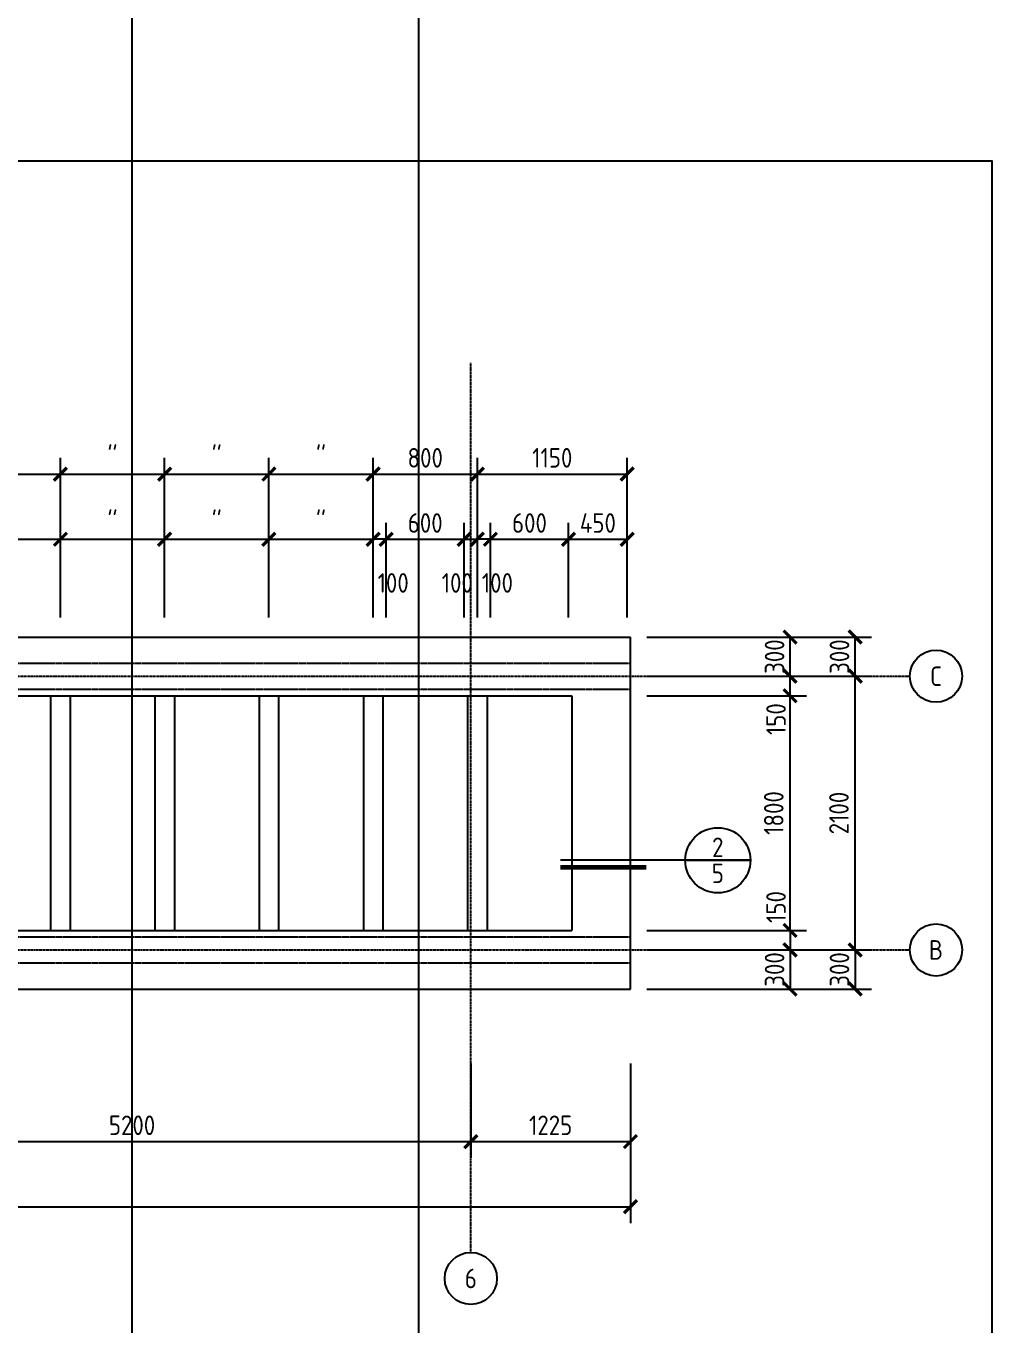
# Model space of a CAD drawing. Extents: x 105561 to 193510, y -55932 to 89115.
# Drawn here: x 143568 to 150982, y -22860 to -12895 of the extents above; entities that cross this region are included whole.
import ezdxf
from ezdxf.enums import TextEntityAlignment as Align

# ---------------------------------------------------------------- set-up
doc = ezdxf.new("R2010")
doc.units = 0
doc.header["$LTSCALE"] = 10
doc.header["$MEASUREMENT"] = 0
doc.header["$PDMODE"] = 3
doc.linetypes.add('CENTER2', pattern=[1.125, 0.75, -0.125, 0.125, -0.125])
doc.linetypes.add('HIDDEN', pattern=[0.375, 0.25, -0.125])
doc.layers.get('0').update_dxf_attribs({"linetype": 'CONTINUOUS'})
doc.layers.get('DEFPOINTS').update_dxf_attribs({"linetype": 'CONTINUOUS'})
for name, color, linetype in [('标注', 7, 'CONTINUOUS'), ('轴线', 6, 'CENTER2'), ('辅助', 2, 'CONTINUOUS'), ('门窗楼梯', 7, 'CONTINUOUS')]:
    doc.layers.add(name, color=color, linetype=linetype)
doc.styles.add('GB', font='gbenor.shx', dxfattribs={"bigfont": 'gbcbig.shx'})
doc.dimstyles.new('50', dxfattribs={"dimscale": 50, "dimtxt": 3, "dimasz": 2, "dimexe": 2.5, "dimexo": 3, "dimgap": 1, "dimtad": 1, "dimdec": 0, "dimzin": 12, "dimtxsty": 'GB', "dimblk1": 'ARCHTICK', "dimblk2": 'ARCHTICK', "dimsah": 1, "dimcen": 1, "dimclrd": 256, "dimclre": 256, "dimazin": 3, "dimtfac": 1, "dimtmove": 0, "dimatfit": 3, "dimtolj": 1})

# ---------------------------------------------------------------- blocks, each defined once
blk = doc.blocks.new('_ARCHTICK')
at = {"color": 0, "linetype": 'BYBLOCK', "const_width": 0.25}
blk.add_lwpolyline([(-0.5, -0.5), (0.5, 0.5)], dxfattribs=at)
blk = doc.blocks.new('*D134')
at = {"linetype": 'BYBLOCK'}
for p, q in [((143032.2, -17432.3), (143032.2, -16707.3)), ((143832.2, -17432.3), (143832.2, -16707.3)), ((143032.2, -16832.3), (143832.2, -16832.3))]:
    blk.add_line(p, q, dxfattribs=at)
at = {"layer": 'DEFPOINTS', "color": 0, "linetype": 'BYBLOCK'}
for p in [(143832.2, -16832.3), (143032.2, -17582.3), (143832.2, -17582.3)]:
    blk.add_point(p, dxfattribs=at)
at = {"linetype": 'BYBLOCK', "xscale": 100, "yscale": 100, "zscale": 100, "rotation": 180}
blk.add_blockref('_ARCHTICK', (143032.2, -16832.3), dxfattribs=at)
at = {"linetype": 'BYBLOCK', "xscale": 100, "yscale": 100, "zscale": 100}
blk.add_blockref('_ARCHTICK', (143832.2, -16832.3), dxfattribs=at)
at = {"color": 0, "linetype": 'BYBLOCK', "insert": (143432.2, -16707.3), "char_height": 150, "attachment_point": 5, "style": 'GB'}
blk.add_mtext("\\A1;''", dxfattribs=at)
blk = doc.blocks.new('*D133')
at = {"linetype": 'BYBLOCK'}
for p, q in [((143032.2, -17432.3), (143032.2, -16207.3)), ((143832.2, -17432.3), (143832.2, -16207.3)), ((143032.2, -16332.3), (143832.2, -16332.3))]:
    blk.add_line(p, q, dxfattribs=at)
at = {"layer": 'DEFPOINTS', "color": 0, "linetype": 'BYBLOCK'}
for p in [(143832.2, -16332.3), (143032.2, -17582.3), (143832.2, -17582.3)]:
    blk.add_point(p, dxfattribs=at)
at = {"linetype": 'BYBLOCK', "xscale": 100, "yscale": 100, "zscale": 100, "rotation": 180}
blk.add_blockref('_ARCHTICK', (143032.2, -16332.3), dxfattribs=at)
at = {"linetype": 'BYBLOCK', "xscale": 100, "yscale": 100, "zscale": 100}
blk.add_blockref('_ARCHTICK', (143832.2, -16332.3), dxfattribs=at)
at = {"color": 0, "linetype": 'BYBLOCK', "insert": (143432.2, -16207.3), "char_height": 150, "attachment_point": 5, "style": 'GB'}
blk.add_mtext("\\A1;''", dxfattribs=at)
blk = doc.blocks.new('*D136')
at = {"linetype": 'BYBLOCK'}
for p, q in [((143832.2, -17432.3), (143832.2, -16707.3)), ((144632.2, -17432.3), (144632.2, -16707.3)), ((143832.2, -16832.3), (144632.2, -16832.3))]:
    blk.add_line(p, q, dxfattribs=at)
at = {"layer": 'DEFPOINTS', "color": 0, "linetype": 'BYBLOCK'}
for p in [(144632.2, -16832.3), (143832.2, -17582.3), (144632.2, -17582.3)]:
    blk.add_point(p, dxfattribs=at)
at = {"linetype": 'BYBLOCK', "xscale": 100, "yscale": 100, "zscale": 100, "rotation": 180}
blk.add_blockref('_ARCHTICK', (143832.2, -16832.3), dxfattribs=at)
at = {"linetype": 'BYBLOCK', "xscale": 100, "yscale": 100, "zscale": 100}
blk.add_blockref('_ARCHTICK', (144632.2, -16832.3), dxfattribs=at)
at = {"color": 0, "linetype": 'BYBLOCK', "insert": (144232.2, -16707.3), "char_height": 150, "attachment_point": 5, "style": 'GB'}
blk.add_mtext("\\A1;''", dxfattribs=at)
blk = doc.blocks.new('*D135')
at = {"linetype": 'BYBLOCK'}
for p, q in [((143832.2, -17432.3), (143832.2, -16207.3)), ((144632.2, -17432.3), (144632.2, -16207.3)), ((143832.2, -16332.3), (144632.2, -16332.3))]:
    blk.add_line(p, q, dxfattribs=at)
at = {"layer": 'DEFPOINTS', "color": 0, "linetype": 'BYBLOCK'}
for p in [(144632.2, -16332.3), (143832.2, -17582.3), (144632.2, -17582.3)]:
    blk.add_point(p, dxfattribs=at)
at = {"linetype": 'BYBLOCK', "xscale": 100, "yscale": 100, "zscale": 100, "rotation": 180}
blk.add_blockref('_ARCHTICK', (143832.2, -16332.3), dxfattribs=at)
at = {"linetype": 'BYBLOCK', "xscale": 100, "yscale": 100, "zscale": 100}
blk.add_blockref('_ARCHTICK', (144632.2, -16332.3), dxfattribs=at)
at = {"color": 0, "linetype": 'BYBLOCK', "insert": (144232.2, -16207.3), "char_height": 150, "attachment_point": 5, "style": 'GB'}
blk.add_mtext("\\A1;''", dxfattribs=at)
blk = doc.blocks.new('*D138')
at = {"linetype": 'BYBLOCK'}
for p, q in [((144632.2, -17432.3), (144632.2, -16707.3)), ((145432.2, -17432.3), (145432.2, -16707.3)), ((144632.2, -16832.3), (145432.2, -16832.3))]:
    blk.add_line(p, q, dxfattribs=at)
at = {"layer": 'DEFPOINTS', "color": 0, "linetype": 'BYBLOCK'}
for p in [(145432.2, -16832.3), (144632.2, -17582.3), (145432.2, -17582.3)]:
    blk.add_point(p, dxfattribs=at)
at = {"linetype": 'BYBLOCK', "xscale": 100, "yscale": 100, "zscale": 100, "rotation": 180}
blk.add_blockref('_ARCHTICK', (144632.2, -16832.3), dxfattribs=at)
at = {"linetype": 'BYBLOCK', "xscale": 100, "yscale": 100, "zscale": 100}
blk.add_blockref('_ARCHTICK', (145432.2, -16832.3), dxfattribs=at)
at = {"color": 0, "linetype": 'BYBLOCK', "insert": (145032.2, -16707.3), "char_height": 150, "attachment_point": 5, "style": 'GB'}
blk.add_mtext("\\A1;''", dxfattribs=at)
blk = doc.blocks.new('*D137')
at = {"linetype": 'BYBLOCK'}
for p, q in [((144632.2, -17432.3), (144632.2, -16207.3)), ((145432.2, -17432.3), (145432.2, -16207.3)), ((144632.2, -16332.3), (145432.2, -16332.3))]:
    blk.add_line(p, q, dxfattribs=at)
at = {"layer": 'DEFPOINTS', "color": 0, "linetype": 'BYBLOCK'}
for p in [(145432.2, -16332.3), (144632.2, -17582.3), (145432.2, -17582.3)]:
    blk.add_point(p, dxfattribs=at)
at = {"linetype": 'BYBLOCK', "xscale": 100, "yscale": 100, "zscale": 100, "rotation": 180}
blk.add_blockref('_ARCHTICK', (144632.2, -16332.3), dxfattribs=at)
at = {"linetype": 'BYBLOCK', "xscale": 100, "yscale": 100, "zscale": 100}
blk.add_blockref('_ARCHTICK', (145432.2, -16332.3), dxfattribs=at)
at = {"color": 0, "linetype": 'BYBLOCK', "insert": (145032.2, -16207.3), "char_height": 150, "attachment_point": 5, "style": 'GB'}
blk.add_mtext("\\A1;''", dxfattribs=at)
blk = doc.blocks.new('*D140')
at = {"linetype": 'BYBLOCK'}
for p, q in [((145432.2, -17432.3), (145432.2, -16707.3)), ((146232.2, -17432.3), (146232.2, -16707.3)), ((145432.2, -16832.3), (146232.2, -16832.3))]:
    blk.add_line(p, q, dxfattribs=at)
at = {"layer": 'DEFPOINTS', "color": 0, "linetype": 'BYBLOCK'}
for p in [(146232.2, -16832.3), (145432.2, -17582.3), (146232.2, -17582.3)]:
    blk.add_point(p, dxfattribs=at)
at = {"linetype": 'BYBLOCK', "xscale": 100, "yscale": 100, "zscale": 100, "rotation": 180}
blk.add_blockref('_ARCHTICK', (145432.2, -16832.3), dxfattribs=at)
at = {"linetype": 'BYBLOCK', "xscale": 100, "yscale": 100, "zscale": 100}
blk.add_blockref('_ARCHTICK', (146232.2, -16832.3), dxfattribs=at)
at = {"color": 0, "linetype": 'BYBLOCK', "insert": (145832.2, -16707.3), "char_height": 150, "attachment_point": 5, "style": 'GB'}
blk.add_mtext("\\A1;''", dxfattribs=at)
blk = doc.blocks.new('*D139')
at = {"linetype": 'BYBLOCK'}
for p, q in [((145432.2, -17432.3), (145432.2, -16207.3)), ((146232.2, -17432.3), (146232.2, -16207.3)), ((145432.2, -16332.3), (146232.2, -16332.3))]:
    blk.add_line(p, q, dxfattribs=at)
at = {"layer": 'DEFPOINTS', "color": 0, "linetype": 'BYBLOCK'}
for p in [(146232.2, -16332.3), (145432.2, -17582.3), (146232.2, -17582.3)]:
    blk.add_point(p, dxfattribs=at)
at = {"linetype": 'BYBLOCK', "xscale": 100, "yscale": 100, "zscale": 100, "rotation": 180}
blk.add_blockref('_ARCHTICK', (145432.2, -16332.3), dxfattribs=at)
at = {"linetype": 'BYBLOCK', "xscale": 100, "yscale": 100, "zscale": 100}
blk.add_blockref('_ARCHTICK', (146232.2, -16332.3), dxfattribs=at)
at = {"color": 0, "linetype": 'BYBLOCK', "insert": (145832.2, -16207.3), "char_height": 150, "attachment_point": 5, "style": 'GB'}
blk.add_mtext("\\A1;''", dxfattribs=at)
blk = doc.blocks.new('*D141')
at = {"linetype": 'BYBLOCK'}
for p, q in [((147032.2, -17432.3), (147032.2, -16207.3)), ((148182.2, -17432.3), (148182.2, -16207.3)), ((147032.2, -16332.3), (148182.2, -16332.3))]:
    blk.add_line(p, q, dxfattribs=at)
at = {"layer": 'DEFPOINTS', "color": 0, "linetype": 'BYBLOCK'}
for p in [(148182.2, -16332.3), (147032.2, -17582.3), (148182.2, -17582.3)]:
    blk.add_point(p, dxfattribs=at)
at = {"linetype": 'BYBLOCK', "xscale": 100, "yscale": 100, "zscale": 100, "rotation": 180}
blk.add_blockref('_ARCHTICK', (147032.2, -16332.3), dxfattribs=at)
at = {"linetype": 'BYBLOCK', "xscale": 100, "yscale": 100, "zscale": 100}
blk.add_blockref('_ARCHTICK', (148182.2, -16332.3), dxfattribs=at)
at = {"color": 0, "linetype": 'BYBLOCK', "insert": (147607.2, -16207.3), "char_height": 150, "attachment_point": 5, "style": 'GB'}
blk.add_mtext('\\A1;1150', dxfattribs=at)
blk = doc.blocks.new('*D142')
at = {"linetype": 'BYBLOCK'}
for p, q in [((147132.2, -17432.3), (147132.2, -16707.3)), ((147732.2, -17432.3), (147732.2, -16707.3)), ((147132.2, -16832.3), (147732.2, -16832.3))]:
    blk.add_line(p, q, dxfattribs=at)
at = {"layer": 'DEFPOINTS', "color": 0, "linetype": 'BYBLOCK'}
for p in [(147732.2, -16832.3), (147132.2, -17582.3), (147732.2, -17582.3)]:
    blk.add_point(p, dxfattribs=at)
at = {"linetype": 'BYBLOCK', "xscale": 100, "yscale": 100, "zscale": 100, "rotation": 180}
blk.add_blockref('_ARCHTICK', (147132.2, -16832.3), dxfattribs=at)
at = {"linetype": 'BYBLOCK', "xscale": 100, "yscale": 100, "zscale": 100}
blk.add_blockref('_ARCHTICK', (147732.2, -16832.3), dxfattribs=at)
at = {"color": 0, "linetype": 'BYBLOCK', "insert": (147432.2, -16707.3), "char_height": 150, "attachment_point": 5, "style": 'GB'}
blk.add_mtext('\\A1;600', dxfattribs=at)
blk = doc.blocks.new('*D143')
at = {"linetype": 'BYBLOCK'}
for p, q in [((147032.2, -17432.3), (147032.2, -16707.3)), ((147132.2, -17432.3), (147132.2, -16707.3)), ((147132.2, -16832.3), (147032.2, -16832.3))]:
    blk.add_line(p, q, dxfattribs=at)
at = {"layer": 'DEFPOINTS', "color": 0, "linetype": 'BYBLOCK'}
for p in [(147032.2, -16832.3), (147032.2, -17582.3), (147132.2, -17582.3)]:
    blk.add_point(p, dxfattribs=at)
at = {"linetype": 'BYBLOCK', "xscale": 100, "yscale": 100, "zscale": 100, "rotation": 180}
blk.add_blockref('_ARCHTICK', (147032.2, -16832.3), dxfattribs=at)
at = {"linetype": 'BYBLOCK', "xscale": 100, "yscale": 100, "zscale": 100}
blk.add_blockref('_ARCHTICK', (147132.2, -16832.3), dxfattribs=at)
at = {"color": 0, "linetype": 'BYBLOCK', "insert": (147186.1, -17167), "char_height": 150, "attachment_point": 5, "style": 'GB'}
blk.add_mtext('\\A1;100', dxfattribs=at)
blk = doc.blocks.new('*D147')
at = {"linetype": 'BYBLOCK'}
for p, q in [((146232.2, -17432.3), (146232.2, -16707.3)), ((146332.2, -17432.3), (146332.2, -16707.3)), ((146332.2, -16832.3), (146232.2, -16832.3))]:
    blk.add_line(p, q, dxfattribs=at)
at = {"layer": 'DEFPOINTS', "color": 0, "linetype": 'BYBLOCK'}
for p in [(146232.2, -16832.3), (146232.2, -17582.3), (146332.2, -17582.3)]:
    blk.add_point(p, dxfattribs=at)
at = {"linetype": 'BYBLOCK', "xscale": 100, "yscale": 100, "zscale": 100, "rotation": 180}
blk.add_blockref('_ARCHTICK', (146232.2, -16832.3), dxfattribs=at)
at = {"linetype": 'BYBLOCK', "xscale": 100, "yscale": 100, "zscale": 100}
blk.add_blockref('_ARCHTICK', (146332.2, -16832.3), dxfattribs=at)
at = {"color": 0, "linetype": 'BYBLOCK', "insert": (146386.1, -17167), "char_height": 150, "attachment_point": 5, "style": 'GB'}
blk.add_mtext('\\A1;100', dxfattribs=at)
blk = doc.blocks.new('*D146')
at = {"linetype": 'BYBLOCK'}
for p, q in [((146932.2, -17432.3), (146932.2, -16707.3)), ((147032.2, -17432.3), (147032.2, -16707.3)), ((146932.2, -16832.3), (147032.2, -16832.3))]:
    blk.add_line(p, q, dxfattribs=at)
at = {"layer": 'DEFPOINTS', "color": 0, "linetype": 'BYBLOCK'}
for p in [(147032.2, -16832.3), (146932.2, -17582.3), (147032.2, -17582.3)]:
    blk.add_point(p, dxfattribs=at)
at = {"linetype": 'BYBLOCK', "xscale": 100, "yscale": 100, "zscale": 100, "rotation": 180}
blk.add_blockref('_ARCHTICK', (146932.2, -16832.3), dxfattribs=at)
at = {"linetype": 'BYBLOCK', "xscale": 100, "yscale": 100, "zscale": 100}
blk.add_blockref('_ARCHTICK', (147032.2, -16832.3), dxfattribs=at)
at = {"color": 0, "linetype": 'BYBLOCK', "insert": (146878.4, -17167), "char_height": 150, "attachment_point": 5, "style": 'GB'}
blk.add_mtext('\\A1;100', dxfattribs=at)
blk = doc.blocks.new('*D145')
at = {"linetype": 'BYBLOCK'}
for p, q in [((146332.2, -17432.3), (146332.2, -16707.3)), ((146932.2, -17432.3), (146932.2, -16707.3)), ((146332.2, -16832.3), (146932.2, -16832.3))]:
    blk.add_line(p, q, dxfattribs=at)
at = {"layer": 'DEFPOINTS', "color": 0, "linetype": 'BYBLOCK'}
for p in [(146932.2, -16832.3), (146332.2, -17582.3), (146932.2, -17582.3)]:
    blk.add_point(p, dxfattribs=at)
at = {"linetype": 'BYBLOCK', "xscale": 100, "yscale": 100, "zscale": 100, "rotation": 180}
blk.add_blockref('_ARCHTICK', (146332.2, -16832.3), dxfattribs=at)
at = {"linetype": 'BYBLOCK', "xscale": 100, "yscale": 100, "zscale": 100}
blk.add_blockref('_ARCHTICK', (146932.2, -16832.3), dxfattribs=at)
at = {"color": 0, "linetype": 'BYBLOCK', "insert": (146632.2, -16707.3), "char_height": 150, "attachment_point": 5, "style": 'GB'}
blk.add_mtext('\\A1;600', dxfattribs=at)
blk = doc.blocks.new('*D144')
at = {"linetype": 'BYBLOCK'}
for p, q in [((146232.2, -17432.3), (146232.2, -16207.3)), ((147032.2, -17432.3), (147032.2, -16207.3)), ((146232.2, -16332.3), (147032.2, -16332.3))]:
    blk.add_line(p, q, dxfattribs=at)
at = {"layer": 'DEFPOINTS', "color": 0, "linetype": 'BYBLOCK'}
for p in [(147032.2, -16332.3), (146232.2, -17582.3), (147032.2, -17582.3)]:
    blk.add_point(p, dxfattribs=at)
at = {"linetype": 'BYBLOCK', "xscale": 100, "yscale": 100, "zscale": 100, "rotation": 180}
blk.add_blockref('_ARCHTICK', (146232.2, -16332.3), dxfattribs=at)
at = {"linetype": 'BYBLOCK', "xscale": 100, "yscale": 100, "zscale": 100}
blk.add_blockref('_ARCHTICK', (147032.2, -16332.3), dxfattribs=at)
at = {"color": 0, "linetype": 'BYBLOCK', "insert": (146632.2, -16207.3), "char_height": 150, "attachment_point": 5, "style": 'GB'}
blk.add_mtext('\\A1;800', dxfattribs=at)
blk = doc.blocks.new('*D148')
at = {"linetype": 'BYBLOCK'}
for p, q in [((147732.2, -17432.3), (147732.2, -16707.3)), ((148182.2, -17432.3), (148182.2, -16707.3)), ((147732.2, -16832.3), (148182.2, -16832.3))]:
    blk.add_line(p, q, dxfattribs=at)
at = {"layer": 'DEFPOINTS', "color": 0, "linetype": 'BYBLOCK'}
for p in [(148182.2, -16832.3), (147732.2, -17582.3), (148182.2, -17582.3)]:
    blk.add_point(p, dxfattribs=at)
at = {"linetype": 'BYBLOCK', "xscale": 100, "yscale": 100, "zscale": 100, "rotation": 180}
blk.add_blockref('_ARCHTICK', (147732.2, -16832.3), dxfattribs=at)
at = {"linetype": 'BYBLOCK', "xscale": 100, "yscale": 100, "zscale": 100}
blk.add_blockref('_ARCHTICK', (148182.2, -16832.3), dxfattribs=at)
at = {"color": 0, "linetype": 'BYBLOCK', "insert": (147957.2, -16707.3), "char_height": 150, "attachment_point": 5, "style": 'GB'}
blk.add_mtext('\\A1;450', dxfattribs=at)
blk = doc.blocks.new('*D185')
at = {"linetype": 'BYBLOCK'}
for p, q in [((148332.2, -17882.3), (150057.2, -17882.3)), ((149932.2, -19982.3), (149932.2, -17882.3)), ((148332.2, -19982.3), (150057.2, -19982.3))]:
    blk.add_line(p, q, dxfattribs=at)
at = {"layer": 'DEFPOINTS', "color": 0, "linetype": 'BYBLOCK'}
for p in [(148182.2, -17882.3), (149932.2, -17882.3), (148182.2, -19982.3)]:
    blk.add_point(p, dxfattribs=at)
at = {"linetype": 'BYBLOCK', "xscale": 100, "yscale": 100, "zscale": 100}
for p, rotation in [((149932.2, -17882.3), 90), ((149932.2, -19982.3), 270)]:
    blk.add_blockref('_ARCHTICK', p, dxfattribs=dict(at, rotation=rotation))
at = {"color": 0, "linetype": 'BYBLOCK', "insert": (149807.2, -18932.3), "char_height": 150, "attachment_point": 5, "rotation": 90, "style": 'GB'}
blk.add_mtext('\\A1;2100', dxfattribs=at)
blk = doc.blocks.new('*D186')
at = {"linetype": 'BYBLOCK'}
for p, q in [((148332.2, -17582.3), (149557.2, -17582.3)), ((149432.2, -17882.3), (149432.2, -17582.3)), ((148332.2, -17882.3), (149557.2, -17882.3))]:
    blk.add_line(p, q, dxfattribs=at)
at = {"layer": 'DEFPOINTS', "color": 0, "linetype": 'BYBLOCK'}
for p in [(148182.2, -17582.3), (149432.2, -17582.3), (148182.2, -17882.3)]:
    blk.add_point(p, dxfattribs=at)
at = {"linetype": 'BYBLOCK', "xscale": 100, "yscale": 100, "zscale": 100}
for p, rotation in [((149432.2, -17582.3), 90), ((149432.2, -17882.3), 270)]:
    blk.add_blockref('_ARCHTICK', p, dxfattribs=dict(at, rotation=rotation))
at = {"color": 0, "linetype": 'BYBLOCK', "insert": (149313.4, -17732.3), "char_height": 150, "attachment_point": 5, "rotation": 90, "style": 'GB'}
blk.add_mtext('\\A1;300', dxfattribs=at)
blk = doc.blocks.new('*D187')
at = {"linetype": 'BYBLOCK'}
for p, q in [((148332.2, -19832.3), (149557.2, -19832.3)), ((149432.2, -19832.3), (149432.2, -19982.3)), ((148332.2, -19982.3), (149557.2, -19982.3))]:
    blk.add_line(p, q, dxfattribs=at)
at = {"layer": 'DEFPOINTS', "color": 0, "linetype": 'BYBLOCK'}
for p in [(148182.2, -19832.3), (148182.2, -19982.3), (149432.2, -19982.3)]:
    blk.add_point(p, dxfattribs=at)
at = {"linetype": 'BYBLOCK', "xscale": 100, "yscale": 100, "zscale": 100}
for p, rotation in [((149432.2, -19832.3), 90), ((149432.2, -19982.3), 270)]:
    blk.add_blockref('_ARCHTICK', p, dxfattribs=dict(at, rotation=rotation))
at = {"color": 0, "linetype": 'BYBLOCK', "insert": (149324.6, -19652.7), "char_height": 150, "attachment_point": 5, "rotation": 90, "style": 'GB'}
blk.add_mtext('\\A1;150', dxfattribs=at)
blk = doc.blocks.new('*D188')
at = {"linetype": 'BYBLOCK'}
for p, q in [((148332.2, -18032.3), (149557.2, -18032.3)), ((149432.2, -19832.3), (149432.2, -18032.3)), ((148332.2, -19832.3), (149557.2, -19832.3))]:
    blk.add_line(p, q, dxfattribs=at)
at = {"layer": 'DEFPOINTS', "color": 0, "linetype": 'BYBLOCK'}
for p in [(148182.2, -18032.3), (149432.2, -18032.3), (148182.2, -19832.3)]:
    blk.add_point(p, dxfattribs=at)
at = {"linetype": 'BYBLOCK', "xscale": 100, "yscale": 100, "zscale": 100}
for p, rotation in [((149432.2, -18032.3), 90), ((149432.2, -19832.3), 270)]:
    blk.add_blockref('_ARCHTICK', p, dxfattribs=dict(at, rotation=rotation))
at = {"color": 0, "linetype": 'BYBLOCK', "insert": (149307.2, -18932.3), "char_height": 150, "attachment_point": 5, "rotation": 90, "style": 'GB'}
blk.add_mtext('\\A1;1800', dxfattribs=at)
blk = doc.blocks.new('轴')
blk.add_circle((0, 0), 4)
blk = doc.blocks.new('*D189')
at = {"linetype": 'BYBLOCK'}
for p, q in [((148332.2, -17582.3), (150057.2, -17582.3)), ((149932.2, -17882.3), (149932.2, -17582.3)), ((148332.2, -17882.3), (150057.2, -17882.3))]:
    blk.add_line(p, q, dxfattribs=at)
at = {"layer": 'DEFPOINTS', "color": 0, "linetype": 'BYBLOCK'}
for p in [(148182.2, -17582.3), (149932.2, -17582.3), (148182.2, -17882.3)]:
    blk.add_point(p, dxfattribs=at)
at = {"linetype": 'BYBLOCK', "xscale": 100, "yscale": 100, "zscale": 100}
for p, rotation in [((149932.2, -17582.3), 90), ((149932.2, -17882.3), 270)]:
    blk.add_blockref('_ARCHTICK', p, dxfattribs=dict(at, rotation=rotation))
at = {"color": 0, "linetype": 'BYBLOCK', "insert": (149811.5, -17732.3), "char_height": 150, "attachment_point": 5, "rotation": 90, "style": 'GB'}
blk.add_mtext('\\A1;300', dxfattribs=at)
blk = doc.blocks.new('*D190')
at = {"linetype": 'BYBLOCK'}
for p, q in [((148332.2, -19982.3), (150057.2, -19982.3)), ((149932.2, -19982.3), (149932.2, -20282.3)), ((148332.2, -20282.3), (150057.2, -20282.3))]:
    blk.add_line(p, q, dxfattribs=at)
at = {"layer": 'DEFPOINTS', "color": 0, "linetype": 'BYBLOCK'}
for p in [(148182.2, -19982.3), (148182.2, -20282.3), (149932.2, -20282.3)]:
    blk.add_point(p, dxfattribs=at)
at = {"linetype": 'BYBLOCK', "xscale": 100, "yscale": 100, "zscale": 100}
for p, rotation in [((149932.2, -19982.3), 90), ((149932.2, -20282.3), 270)]:
    blk.add_blockref('_ARCHTICK', p, dxfattribs=dict(at, rotation=rotation))
at = {"color": 0, "linetype": 'BYBLOCK', "insert": (149811.5, -20132.3), "char_height": 150, "attachment_point": 5, "rotation": 90, "style": 'GB'}
blk.add_mtext('\\A1;300', dxfattribs=at)
blk = doc.blocks.new('*D192')
at = {"linetype": 'BYBLOCK'}
for p, q in [((148332.2, -17882.3), (149557.2, -17882.3)), ((149432.2, -18032.3), (149432.2, -17882.3)), ((148332.2, -18032.3), (149557.2, -18032.3))]:
    blk.add_line(p, q, dxfattribs=at)
at = {"layer": 'DEFPOINTS', "color": 0, "linetype": 'BYBLOCK'}
for p in [(148182.2, -17882.3), (149432.2, -17882.3), (148182.2, -18032.3)]:
    blk.add_point(p, dxfattribs=at)
at = {"linetype": 'BYBLOCK', "xscale": 100, "yscale": 100, "zscale": 100}
for p, rotation in [((149432.2, -17882.3), 90), ((149432.2, -18032.3), 270)]:
    blk.add_blockref('_ARCHTICK', p, dxfattribs=dict(at, rotation=rotation))
at = {"color": 0, "linetype": 'BYBLOCK', "insert": (149324.6, -18212), "char_height": 150, "attachment_point": 5, "rotation": 90, "style": 'GB'}
blk.add_mtext('\\A1;150', dxfattribs=at)
blk = doc.blocks.new('*D191')
at = {"linetype": 'BYBLOCK'}
for p, q in [((148332.2, -19982.3), (149557.2, -19982.3)), ((149432.2, -19982.3), (149432.2, -20282.3)), ((148332.2, -20282.3), (149557.2, -20282.3))]:
    blk.add_line(p, q, dxfattribs=at)
at = {"layer": 'DEFPOINTS', "color": 0, "linetype": 'BYBLOCK'}
for p in [(148182.2, -19982.3), (148182.2, -20282.3), (149432.2, -20282.3)]:
    blk.add_point(p, dxfattribs=at)
at = {"linetype": 'BYBLOCK', "xscale": 100, "yscale": 100, "zscale": 100}
for p, rotation in [((149432.2, -19982.3), 90), ((149432.2, -20282.3), 270)]:
    blk.add_blockref('_ARCHTICK', p, dxfattribs=dict(at, rotation=rotation))
at = {"color": 0, "linetype": 'BYBLOCK', "insert": (149313.4, -20132.3), "char_height": 150, "attachment_point": 5, "rotation": 90, "style": 'GB'}
blk.add_mtext('\\A1;300', dxfattribs=at)
blk = doc.blocks.new('*D214')
at = {"linetype": 'BYBLOCK'}
for p, q in [((141782.2, -20852.3), (141782.2, -21577.3)), ((146982.2, -20852.3), (146982.2, -21577.3)), ((141782.2, -21452.3), (146982.2, -21452.3))]:
    blk.add_line(p, q, dxfattribs=at)
at = {"layer": 'DEFPOINTS', "color": 0, "linetype": 'BYBLOCK'}
for p in [(141782.2, -20702.3), (146982.2, -20702.3), (146982.2, -21452.3)]:
    blk.add_point(p, dxfattribs=at)
at = {"linetype": 'BYBLOCK', "xscale": 100, "yscale": 100, "zscale": 100, "rotation": 180}
blk.add_blockref('_ARCHTICK', (141782.2, -21452.3), dxfattribs=at)
at = {"linetype": 'BYBLOCK', "xscale": 100, "yscale": 100, "zscale": 100}
blk.add_blockref('_ARCHTICK', (146982.2, -21452.3), dxfattribs=at)
at = {"color": 0, "linetype": 'BYBLOCK', "insert": (144382.2, -21327.3), "char_height": 150, "attachment_point": 5, "style": 'GB'}
blk.add_mtext('\\A1;5200', dxfattribs=at)
blk = doc.blocks.new('*D276')
at = {"linetype": 'BYBLOCK'}
for p, q in [((125857.2, -20852.3), (125857.2, -22077.3)), ((148207.2, -20852.3), (148207.2, -22077.3)), ((125857.2, -21952.3), (148207.2, -21952.3))]:
    blk.add_line(p, q, dxfattribs=at)
at = {"layer": 'DEFPOINTS', "color": 0, "linetype": 'BYBLOCK'}
for p in [(125857.2, -20702.3), (148207.2, -20702.3), (148207.2, -21952.3)]:
    blk.add_point(p, dxfattribs=at)
at = {"linetype": 'BYBLOCK', "xscale": 100, "yscale": 100, "zscale": 100, "rotation": 180}
blk.add_blockref('_ARCHTICK', (125857.2, -21952.3), dxfattribs=at)
at = {"linetype": 'BYBLOCK', "xscale": 100, "yscale": 100, "zscale": 100}
blk.add_blockref('_ARCHTICK', (148207.2, -21952.3), dxfattribs=at)
at = {"color": 0, "linetype": 'BYBLOCK', "insert": (137032.2, -21827.3), "char_height": 150, "attachment_point": 5, "style": 'GB'}
blk.add_mtext('\\A1;22350', dxfattribs=at)
blk = doc.blocks.new('*D278')
at = {"linetype": 'BYBLOCK'}
for p, q in [((146982.2, -20852.3), (146982.2, -21577.3)), ((148207.2, -20852.3), (148207.2, -21577.3)), ((146982.2, -21452.3), (148207.2, -21452.3))]:
    blk.add_line(p, q, dxfattribs=at)
at = {"layer": 'DEFPOINTS', "color": 0, "linetype": 'BYBLOCK'}
for p in [(146982.2, -20702.3), (148207.2, -20702.3), (148207.2, -21452.3)]:
    blk.add_point(p, dxfattribs=at)
at = {"linetype": 'BYBLOCK', "xscale": 100, "yscale": 100, "zscale": 100, "rotation": 180}
blk.add_blockref('_ARCHTICK', (146982.2, -21452.3), dxfattribs=at)
at = {"linetype": 'BYBLOCK', "xscale": 100, "yscale": 100, "zscale": 100}
blk.add_blockref('_ARCHTICK', (148207.2, -21452.3), dxfattribs=at)
at = {"color": 0, "linetype": 'BYBLOCK', "insert": (147594.7, -21327.3), "char_height": 150, "attachment_point": 5, "style": 'GB'}
blk.add_mtext('\\A1;1225', dxfattribs=at)
blk = doc.blocks.new('索引符号')
blk.add_line((-5, 0), (5, 0))
blk.add_circle((0, 0), 5)
at = {"color": 0, "style": 'GB', "flags": 12}
blk.add_attdef('1', text='', height=3, dxfattribs=at).set_placement((0, 2), align=Align.MIDDLE)

msp = doc.modelspace()

# ---------------------------------------------------------------- linework, layer by layer
at = {"layer": '标注'}
msp.add_line((149127.8, -19294.9), (147670.1, -19294.9), dxfattribs=at)
at = {"layer": '标注', "const_width": 35}
msp.add_lwpolyline([(147670.1, -19347.9), (148329.9, -19347.9)], dxfattribs=at)
at = {"layer": '轴线'}
for p, q in [((146982.2, -22302.3), (146982.2, -15478.9)), ((125562.2, -17882.3), (150352.2, -17882.3)), ((125562.2, -19982.3), (150352.2, -19982.3))]:
    msp.add_line(p, q, dxfattribs=at)
at = {"layer": '辅助'}
for p, q in [((144382.2, -28302.3), (144382.2, 8893.5)), ((146582.2, -38302.3), (146582.2, 8893.5))]:
    msp.add_line(p, q, dxfattribs=at)
at = {"layer": '辅助', "linetype": 'HIDDEN'}
for p, q in [((125857.2, -17782.3), (148207.2, -17782.3)), ((125857.2, -17982.3), (148207.2, -17982.3)), ((125857.2, -19882.3), (148207.2, -19882.3)), ((125857.2, -20082.3), (148207.2, -20082.3))]:
    msp.add_line(p, q, dxfattribs=at)
at = {"layer": '辅助'}
msp.add_lwpolyline([(124982.2, -25932.3), (150982.2, -25932.3), (150982.2, -13932.3), (124982.2, -13932.3)], close=True, dxfattribs=at)
at = {"layer": '门窗楼梯'}
for p, q in [((125857.2, -17582.3), (148207.2, -17582.3)), ((148207.2, -20282.3), (148207.2, -17582.3)), ((126307.2, -18032.3), (147757.2, -18032.3)), ((143757.2, -18032.3), (143757.2, -19832.3)), ((143907.2, -18032.3), (143907.2, -19832.3)), ((144557.2, -18032.3), (144557.2, -19832.3)), ((144707.2, -18032.3), (144707.2, -19832.3)), ((145357.2, -18032.3), (145357.2, -19832.3)), ((145507.2, -18032.3), (145507.2, -19832.3)), ((146157.2, -18032.3), (146157.2, -19832.3)), ((146307.2, -18032.3), (146307.2, -19832.3)), ((146957.2, -18032.3), (146957.2, -19832.3)), ((147107.2, -18032.3), (147107.2, -19832.3)), ((147757.2, -18032.3), (147757.2, -19832.3)), ((126307.2, -19832.3), (147757.2, -19832.3)), ((125857.2, -20282.3), (148207.2, -20282.3))]:
    msp.add_line(p, q, dxfattribs=at)

# ---------------------------------------------------------------- block references
at = {"layer": '标注', "color": 1}
ref = msp.add_blockref('轴', (150552.2, -17882.3), dxfattribs=dict(at, xscale=50, yscale=50, zscale=50))
ref.add_attrib('1', 'C', dxfattribs={"layer": '0', "color": 0, "height": 150, "style": 'GB', "flags": 12}).set_placement((150552.2, -17882.3), align=Align.MIDDLE)
ref = msp.add_blockref('索引符号', (148877.8, -19294.9), dxfattribs=dict(at, xscale=50, yscale=50, zscale=50))
ref.add_attrib('1', '2', dxfattribs={"layer": '0', "color": 0, "height": 150, "style": 'GB', "flags": 12}).set_placement((148877.8, -19194.9), align=Align.MIDDLE)
ref.add_attrib('-', '5', dxfattribs={"layer": '0', "color": 0, "height": 150, "style": 'GB', "flags": 12}).set_placement((148877.8, -19394.9), align=Align.MIDDLE)
ref = msp.add_blockref('轴', (150552.2, -19982.3), dxfattribs=dict(at, xscale=50, yscale=50, zscale=50))
ref.add_attrib('1', 'B', dxfattribs={"layer": '0', "color": 0, "height": 150, "style": 'GB', "flags": 12}).set_placement((150552.2, -19982.3), align=Align.MIDDLE)
ref = msp.add_blockref('轴', (146982.2, -22502.3), dxfattribs=dict(at, xscale=50, yscale=50, zscale=50))
ref.add_attrib('1', '6', dxfattribs={"layer": '0', "color": 0, "height": 150, "style": 'GB', "flags": 12}).set_placement((146982.2, -22502.3), align=Align.MIDDLE)

# ---------------------------------------------------------------- dimensions: what is measured, and where the dimension line sits
for p1, p2, distance, picture, middle in [((143032.2, -17582.3), (143832.2, -17582.3), 1250, '*D133', (143432.2, -16207.3)), ((143832.2, -17582.3), (144632.2, -17582.3), 1250, '*D135', (144232.2, -16207.3)), ((144632.2, -17582.3), (145432.2, -17582.3), 1250, '*D137', (145032.2, -16207.3)), ((145432.2, -17582.3), (146232.2, -17582.3), 1250, '*D139', (145832.2, -16207.3)), ((143032.2, -17582.3), (143832.2, -17582.3), 750, '*D134', (143432.2, -16707.3)), ((143832.2, -17582.3), (144632.2, -17582.3), 750, '*D136', (144232.2, -16707.3)), ((144632.2, -17582.3), (145432.2, -17582.3), 750, '*D138', (145032.2, -16707.3)), ((145432.2, -17582.3), (146232.2, -17582.3), 750, '*D140', (145832.2, -16707.3))]:
    dim = msp.add_aligned_dim(p1=p1, p2=p2, distance=distance, text="''", dimstyle='50', dxfattribs=at)
    dim.commit()
    dim.dimension.update_dxf_attribs({"geometry": picture, "text_midpoint": middle})
for p1, p2, distance, picture, middle in [((146232.2, -17582.3), (147032.2, -17582.3), 1250, '*D144', (146632.2, -16207.3)), ((147032.2, -17582.3), (148182.2, -17582.3), 1250, '*D141', (147607.2, -16207.3)), ((146332.2, -17582.3), (146932.2, -17582.3), 750, '*D145', (146632.2, -16707.3)), ((147132.2, -17582.3), (147732.2, -17582.3), 750, '*D142', (147432.2, -16707.3)), ((147732.2, -17582.3), (148182.2, -17582.3), 750, '*D148', (147957.2, -16707.3)), ((148182.2, -19982.3), (148182.2, -17882.3), -1750, '*D185', (149807.2, -18932.3)), ((148182.2, -19832.3), (148182.2, -18032.3), -1250, '*D188', (149307.2, -18932.3)), ((125857.2, -20702.3), (148207.2, -20702.3), -1250, '*D276', (137032.2, -21827.3)), ((141782.2, -20702.3), (146982.2, -20702.3), -750, '*D214', (144382.2, -21327.3)), ((146982.2, -20702.3), (148207.2, -20702.3), -750, '*D278', (147594.7, -21327.3))]:
    dim = msp.add_aligned_dim(p1=p1, p2=p2, distance=distance, dimstyle='50', dxfattribs=at)
    dim.commit()
    dim.dimension.update_dxf_attribs({"geometry": picture, "text_midpoint": middle})
for base, p1, p2, angle, picture, middle in [((146232.2, -16832.3), (146332.2, -17582.3), (146232.2, -17582.3), 180, '*D147', (146386.1, -17167)), ((147032.2, -16832.3), (146932.2, -17582.3), (147032.2, -17582.3), 0, '*D146', (146878.4, -17167)), ((147032.2, -16832.3), (147132.2, -17582.3), (147032.2, -17582.3), 180, '*D143', (147186.1, -17167)), ((149432.2, -17582.3), (148182.2, -17882.3), (148182.2, -17582.3), 90, '*D186', (149313.4, -17732.3)), ((149932.2, -17582.3), (148182.2, -17882.3), (148182.2, -17582.3), 90, '*D189', (149811.5, -17732.3)), ((149432.2, -17882.3), (148182.2, -18032.3), (148182.2, -17882.3), 90, '*D192', (149324.6, -18212)), ((149432.2, -19982.3), (148182.2, -19832.3), (148182.2, -19982.3), 270, '*D187', (149324.6, -19652.7)), ((149932.2, -20282.3), (148182.2, -19982.3), (148182.2, -20282.3), 270, '*D190', (149811.5, -20132.3)), ((149432.2, -20282.3), (148182.2, -19982.3), (148182.2, -20282.3), 270, '*D191', (149313.4, -20132.3))]:
    dim = msp.add_linear_dim(base=base, p1=p1, p2=p2, angle=angle, dimstyle='50', dxfattribs=at)
    dim.commit()
    dim.dimension.update_dxf_attribs({"geometry": picture, "text_midpoint": middle, "dimtype": 161})

doc.saveas('drawing.dxf')
